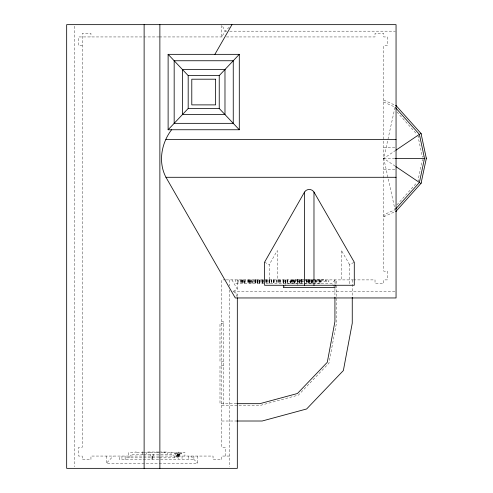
<?xml version="1.0" encoding="UTF-8"?>
<svg xmlns="http://www.w3.org/2000/svg" width="493" height="493" viewBox="0 0 493 493"><rect width="100%" height="100%" fill="white"/><g stroke="black" fill="none" stroke-linecap="round" stroke-linejoin="round"><path stroke-width="0.37" stroke-dasharray="2.46 1.85" d="M384.491 216.427L383.757 214.794L395.029 209.71L383.757 158.419L395.029 107.129L383.757 102.051L384.491 100.418M179.6 454.373L179.452 454.934L176.796 454.934L176.648 454.373M178.99 454.373L179.816 455.717L179.526 456.728L176.722 456.728L176.432 455.717L177.252 454.373M235.95 296.613L237.318 293.933L232.979 291.437L237.318 289.231L237.269 279.895M269.289 283.74L269.289 264.618L277.239 250.66L277.239 279.895M284.35 286.445L285.724 284.695M174.651 452.469L175.033 454.373L181.208 454.373L181.59 452.469M396.933 204.897L416.875 182.62M197.551 456.056L197.551 463.217L106.445 463.217L113.273 456.056M229.319 27.158L225.098 31.17L221.776 36.944L221.776 24.65M395.213 166.153L383.757 158.419L395.213 150.685M349.562 283.74L349.562 264.618L354.288 262.214M383.757 216.76L395.762 211.343M419.192 136.241L418.021 136.487L422.372 157.039L423.542 156.792M226.638 31.17L225.098 31.17L222.442 25.956M229.72 31.17L395.281 31.17M159.103 36.944L78.633 36.944L78.633 45.676L82.214 45.676M159.467 36.944L223.366 36.944M226.398 36.944L375.025 36.944L375.025 33.364L383.757 33.364L383.757 36.944L387.338 36.944L387.338 45.676L383.757 45.676L383.757 271.168L387.338 271.168L387.338 279.895L383.757 279.895L383.757 283.475L375.025 283.475L375.025 279.895L353.573 279.895M383.757 147.395L395.287 147.395M383.757 158.419L395.287 158.419M383.757 169.45L395.287 169.45M225.609 279.895L221.776 279.895L221.776 447.324L225.356 447.324L225.356 456.056M226.201 279.895L352.976 279.895M232.979 291.437L395.281 291.437M221.776 321.75L223.569 321.75L223.569 405.468M223.569 323.544L219.989 323.544L219.989 361.819L223.569 361.819M223.569 365.399L219.989 365.399L219.989 403.675L237.01 403.675M221.776 405.468L260.088 405.468L298.401 395.103L328.942 363.15L336.713 321.75L336.713 279.895M221.776 421.01L237.016 421.01M143.198 452.026L142.304 452.026L142.304 452.469L135.945 452.469L135.945 452.026M158.789 452.026L146.205 452.026L146.205 454.263M159.553 452.026L167.417 452.026L167.417 454.263M143.198 452.469L149.33 452.469L149.33 452.026M164.342 452.469L164.311 452.026L164.286 452.469L170.424 452.469L170.424 452.026L171.317 452.026L171.317 452.469L177.677 452.469M178.571 452.469L184.93 452.469L184.93 456.056M174.651 453.48L181.59 453.48M175.033 453.93L181.208 453.93M143.044 454.263L130.892 454.263L130.892 456.056M143.518 454.263L173.098 454.263L173.098 456.056M177.252 454.712L178.99 454.712M177.141 455.045L179.101 455.045M176.771 455.384L179.477 455.384M176.432 455.717L179.816 455.717M229.442 456.056L221.776 456.056L221.776 459.636L213.05 459.636L213.05 456.056L90.946 456.056L90.946 459.636L82.214 459.636L82.214 456.056L78.633 456.056L78.633 447.324L82.214 447.324L82.214 33.364L90.946 33.364L90.946 36.944M176.432 456.278L179.816 456.278M159.085 457.843L125.524 457.843L125.524 459.636M159.559 457.843L178.472 457.843L178.472 459.636M423.542 160.046L422.372 159.8L418.021 180.358L419.192 180.604M383.757 100.085L395.762 105.496M264.556 262.227L269.289 264.618M190.723 456.056L197.551 463.217M396.933 111.942L416.875 134.225M332.757 284.695L334.143 286.445M349.562 264.618L341.267 250.185L341.267 279.895M231.956 279.895L237.318 289.231M352.255 279.895L352.255 297.365M335.074 284.11L335.074 279.895L331.826 283.524L286.643 283.524L283.438 279.895L283.438 284.11M334.926 279.895L334.926 284.443M334.926 288.232L334.926 297.328M328.874 279.895L328.874 281.577L289.631 281.577L289.631 279.895M326.723 281.577L326.723 280.677L291.788 280.677L291.788 281.577M325.263 279.895L325.263 280.677M323.47 279.895L323.47 279.334L311.046 279.334L311.046 279.895M320.937 279.895L320.937 283.475L235.777 283.475L235.777 279.895M320.758 279.895L320.758 283.734M319.519 279.895L319.519 283.475M319.181 279.895L319.181 283.475M318.971 279.895L318.971 283.475M316.494 279.895L316.494 283.475M315.871 279.895L315.871 283.475M315.773 279.895L315.773 283.475M315.588 279.895L315.674 283.475M312.562 279.895L312.562 283.475M312.396 279.895L312.396 283.475M311.847 279.895L311.847 283.475M311.545 279.895L311.545 283.475M311.2 279.895L311.2 283.475M310.892 279.895L310.892 283.475M309.764 279.895L309.764 283.475M309.598 279.895L309.598 283.475M309.29 279.895L309.29 283.475M309.203 279.895L309.203 283.475M308.84 279.895L308.84 283.475M308.778 279.895L308.778 283.475M308.655 279.895L308.655 283.475M308.55 279.895L308.55 283.475M308.291 279.895L308.291 283.475M307.466 279.895L307.466 279.334L295.036 279.334L295.036 279.895M307.299 279.895L307.342 283.475M306.862 279.895L306.88 283.475M306.812 279.895L306.812 283.475M306.689 279.895L306.701 283.475M302.209 279.895L302.209 283.475M301.778 279.895L301.778 283.475M301.624 279.895L301.63 283.475M301.543 279.895L301.543 283.475M301.371 279.895L301.371 283.475M300.219 279.895L300.262 283.475M299.812 279.895L299.812 283.475M299.695 283.475L299.67 279.895L299.639 283.475M298.271 279.895L298.271 283.475M297.852 279.895L297.827 285.268M297.772 279.895L297.772 283.475M297.698 279.895L297.618 283.475M297.606 279.895L297.606 283.475M295.128 279.895L295.128 283.475M294.598 279.895L294.555 283.475M294.45 283.475L294.432 279.895L294.413 283.475M293.846 279.895L293.846 283.475M293.249 279.895L293.249 280.677M293.181 279.895L293.138 283.475M292.639 279.895L292.589 283.475M292.46 279.895L292.454 283.475M291.308 279.895L291.308 283.475M291.19 279.895L291.19 283.475M290.488 279.895L290.488 283.475M287.863 279.895L287.863 283.475M287.567 279.895L287.567 283.475M287.487 279.895L287.487 283.475M287.419 279.895L287.419 283.475M285.915 279.895L285.915 283.475M285.878 279.895L285.878 283.475M285.601 279.895L285.601 283.475M283.925 279.895L283.925 283.475M283.641 279.895L283.641 283.475M283.524 279.895L283.493 283.475M282.988 279.895L282.988 283.475M280.603 279.895L280.603 283.475M280.425 279.895L280.4 283.475M279.605 279.895L279.605 283.475M279.519 279.895L279.519 283.475M278.656 279.895L278.613 283.475M278.434 279.895L278.459 283.475M277.658 279.895L277.658 283.475M276.665 279.895L276.665 283.475M276.487 279.895L276.493 283.475M274.244 279.895L274.244 283.475M273.898 279.895L273.898 283.475M273.714 279.895L273.714 283.475M273.541 279.895L273.516 283.475M273.399 279.895L273.399 283.475M273.251 279.895L273.233 283.475M271.569 279.895L271.526 283.475M271.44 279.895L271.421 283.475M271.267 279.895L271.267 283.475M269.603 279.895L269.579 283.475M269.542 279.895L269.542 283.475M269.468 279.895L269.468 283.475M268.925 279.895L268.925 283.475M267.397 279.895L267.397 283.475M266.959 279.895L266.959 283.475M266.442 279.895L266.442 283.475M266.189 279.895L266.238 283.475M266.078 279.895L266.078 283.475M265.616 279.895L265.616 283.475M263.25 279.895L263.25 283.475M263.052 279.895L263.052 283.475M262.504 279.895L262.51 283.475M262.153 279.895L262.153 283.475M261.697 279.895L261.697 283.475M260.427 279.895L260.427 283.475M259.355 283.475L259.306 279.895L259.269 283.475M259.158 279.895L259.158 283.475M259.078 279.895L259.078 283.475M258.979 279.895L258.979 283.475M257.364 279.895L257.408 283.475M257.309 279.895L257.303 283.475M257.217 283.475L257.167 279.895L257.112 283.475M257.019 279.895L257.001 283.475M255.818 279.895L255.818 283.475M255.781 279.895L255.781 283.475M255.553 279.895L255.553 283.475M255.417 279.895L255.417 283.475M255.343 279.895L255.343 283.475M255.22 279.895L255.22 283.475M255.152 279.895L255.152 283.475M255.047 279.895L255.047 283.475M254.554 279.895L254.554 283.475M253.692 279.895L253.692 283.475M251.917 279.895L251.941 283.475M251.627 279.895L251.627 283.475M250.161 279.895L250.161 283.475M250.105 279.895L250.154 283.475M249.988 283.475L249.969 279.895L249.883 283.475M249.144 279.895L249.144 283.475M249.039 279.895L249.039 283.475M248.503 279.895L248.503 283.475M248.152 279.895L248.164 283.475M248.01 279.895L248.01 283.475M247.936 279.895L247.936 283.475M245.12 279.895L245.076 283.475M244.966 279.895L244.929 283.475M243.117 279.895L243.08 283.475M242.994 279.895L242.969 283.475L242.883 279.895M242.778 279.895L242.827 283.475M242.353 279.895L242.353 283.475M241.206 279.895L241.206 283.475M241.102 279.895L241.04 283.475L241.003 279.895M240.837 279.895L240.892 283.475M238.544 279.895L238.544 283.475M237.737 279.895L237.811 283.475M237.318 293.933L237.318 297.002M229.442 279.895L229.442 286.051M229.442 289.896L229.442 466.816M193.885 456.056L193.885 459.636L119.737 459.636L119.737 456.056M188.511 456.056L188.511 459.636M182.053 456.056L182.053 459.636M178.521 454.373L178.571 452.026L177.677 452.026L177.726 454.373M178.571 454.934L177.677 455.045M178.121 454.373L178.121 456.728M174.892 456.056L174.892 457.843M171.016 452.026L171.016 454.263M163.393 452.026L163.393 452.469L157.255 452.469L157.255 452.026M156.361 452.026L156.361 452.469L150.229 452.469L150.229 452.026M153.785 454.263L153.785 456.056M152.195 456.056L152.195 459.636M152.097 457.843L152.097 459.636M151.998 456.056L151.998 459.636M150.205 454.263L150.205 456.056M142.6 452.026L142.6 454.263M136.333 452.469L136.333 452.026L135.051 452.026L135.051 452.469L128.691 452.469L128.691 456.056M129.104 456.056L129.104 457.843M125.111 456.056L125.111 459.636M121.937 456.056L121.937 459.636M106.445 456.056L106.445 463.217M74.548 26.191L74.548 466.809M312.014 283.475L312.014 279.895L311.94 283.475M290.673 283.475L290.673 279.895L290.63 283.475M285.496 283.475L285.496 279.895L285.459 283.475M262.313 283.475L262.313 279.895L262.258 283.475M252.12 283.475L252.12 279.895L252.089 283.475M244.83 283.475L244.83 279.895L244.774 283.475"/><path stroke-width="0.74" d="M395.534 209.143L419.401 182.478L424.498 158.419L419.401 134.361L395.534 107.696M171.582 129.751C161.377 143.056 157.957 162.129 165.95 177.289L235.272 297.957L396.052 297.957L396.052 24.65L66.672 24.65L66.672 468.35L237.318 468.35L237.318 297.772M420.739 183.673L421.158 182.848M304.52 192.06L264.556 262.227L264.556 285.268L354.288 285.268L354.288 262.214L313.979 192.048C312.069 188.554 306.418 188.566 304.52 192.06L304.52 285.268M214.899 54.341L231.956 24.65M396.107 211.189L421.053 183.316L426.328 158.419L421.053 133.523L396.107 105.65M168.119 129.751L188.184 108.497L188.184 75.595L168.119 54.341L239.296 54.341L239.296 129.751L168.119 129.751L168.119 54.341M239.296 129.751L219.237 108.497L219.237 75.595L239.296 54.341M395.762 211.343L396.36 210.905M395.848 150.26L419.401 134.361M188.184 75.595L219.237 75.595M188.184 108.497L219.237 108.497M165.95 139.556L396.052 139.556M395.287 158.419L424.498 158.419M165.95 177.289L396.052 177.289M237.01 403.675L259.854 403.675L297.452 393.5L327.284 362.3L334.926 321.584L334.926 297.328M237.016 421.01L262.153 421.01L306.64 408.968L343.368 370.557L352.255 323.198L352.255 297.365M395.848 166.585L419.401 182.478M395.762 105.496L396.36 105.933M420.739 133.172L421.158 133.991M426.248 158.05L426.248 158.789M335.074 285.509L335.074 287.616L283.438 287.616L283.438 285.509M313.979 192.048L313.979 285.268M159.874 24.65L159.874 468.35M144.122 24.65L144.122 468.35M233.251 60.75L174.171 60.75L174.171 123.342L233.251 123.342L233.251 60.75M224.981 69.513L182.441 69.513L182.441 114.579L224.981 114.579L224.981 69.513M215.632 79.2L191.789 79.2L191.789 104.886L215.632 104.886L215.632 79.2"/></g></svg>
